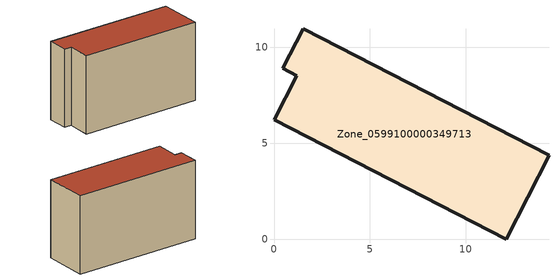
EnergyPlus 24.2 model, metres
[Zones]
Zone_0599100000349713
 floor ground (C_G): 1.53,10.97 14.35,4.38 12.11,0 0,6.21 1.19,8.53 0.47,8.9 z3.78
 wall outside (C_F): 12.11,0 14.35,4.38 1.53,10.97 0.47,8.9 1.19,8.53 0,6.21 12.11,0 z3.78:12.41
 roof outside (C_R): 14.35,4.38 1.53,10.97 0.47,8.9 1.19,8.53 0,6.21 12.11,0 z12.41
[BUILDING]
Pand.0599100000349713: North Axis=0; Terrain=City; Loads Convergence Tolerance Value=0.04; Temperature Convergence Tolerance Value=0.4; Solar Distribution=FullExterior; Maximum Number of Warmup Days=25; Minimum Number of Warmup Days=1
[Site:Location]
Rotterdam.The.Hague.AP_ZH_NLD Design_Conditions: Latitude=51.96; Longitude=4.45; Time Zone=1; Elevation=-4.5
[SITE:GROUNDTEMPERATURE:BUILDINGSURFACE]
18, 18, 18, 18, 18, 18, 18, 18, 18, 18, 18, 18
[MATERIAL] Thermal Absorptance=0.9; Solar Absorptance=0.7; Visible Absorptance=0.7
Name | Roughness | Thickness | Conductivity | Density | Specific Heat
G.TI.1992-2005 | MediumSmooth | 0.15 | 0.06 | 540 | 1210
F.TI.1992-2005 | Rough | 0.3 | 0.12 | 1920 | 840
R.TI.1992-2005 | MediumRough | 0.2 | 0.08 | 1500 | 1000
[CONSTRUCTION]
C_G: G.TI.1992-2005
C_F: F.TI.1992-2005
C_R: R.TI.1992-2005
[ZONE]
Zone_0599100000349713: Type=1; Multiplier=1; Ceiling Height=Autocalculate; Volume=Autocalculate; Floor Area=autocalculate; Part of Total Floor Area=Yes
[ZONEINFILTRATION:DESIGNFLOWRATE]
Infil_Zone_0599100000349713: Zone or ZoneList or Space or SpaceList=Zone_0599100000349713; Schedule=AlwaysOn; Design Flow Rate Calculation Method=Flow/Area; Flow Rate per Floor Area=0.0015; Constant Term Coefficient=1; Temperature Term Coefficient=0; Velocity Term Coefficient=0; Velocity Squared Term Coefficient=0
[HVACTEMPLATE:ZONE:IDEALLOADSAIRSYSTEM]
Zone_0599100000349713: Maximum Heating Supply Air Temperature=50; Minimum Cooling Supply Air Temperature=13; Maximum Heating Supply Air Humidity Ratio=0.0156; Minimum Cooling Supply Air Humidity Ratio=0.0077; Heating Limit=NoLimit; Cooling Limit=NoLimit; Dehumidification Control Type=ConstantSensibleHeatRatio; Cooling Sensible Heat Ratio=0.7; Dehumidification Setpoint=60; Humidification Control Type=None; Humidification Setpoint=30; Outdoor Air Method=None; Outdoor Air Flow Rate per Person=0.00944; Outdoor Air Flow Rate per Zone Floor Area=0; Outdoor Air Flow Rate per Zone=0; Demand Controlled Ventilation Type=None; Outdoor Air Economizer Type=NoEconomizer; Heat Recovery Type=None; Sensible Heat Recovery Effectiveness=0.7; Latent Heat Recovery Effectiveness=0.65
[ZONECONTROL:THERMOSTAT]
ThermostatControl_Zone_0599100000349713: Zone or ZoneList=Zone_0599100000349713; Control Type Schedule=DualSetpointControlType; Control 1=Thermostat_Zone_0599100000349713; Temperature Difference Between Cutout And Setpoint=0
[THERMOSTATSETPOINT:DUALSETPOINT]
Thermostat_Zone_0599100000349713: Heating Setpoint Temperature Schedule=HeatingSetpoint_Zone_0599100000349713; Cooling Setpoint Temperature Schedule=CoolingSetpoint_Zone_0599100000349713
[SCHEDULE:COMPACT]
HeatingSetpoint_Zone_0599100000349713: Through: 12/31, For: AllDays, Until: 24:00, 21
CoolingSetpoint_Zone_0599100000349713: Through: 12/31, For: AllDays, Until: 24:00, 24
DualSetpointControlType: Through: 12/31, For: AllDays, Until: 24:00, 4
AlwaysOn: Through: 12/31, For: AllDays, Until: 24:00, 1
